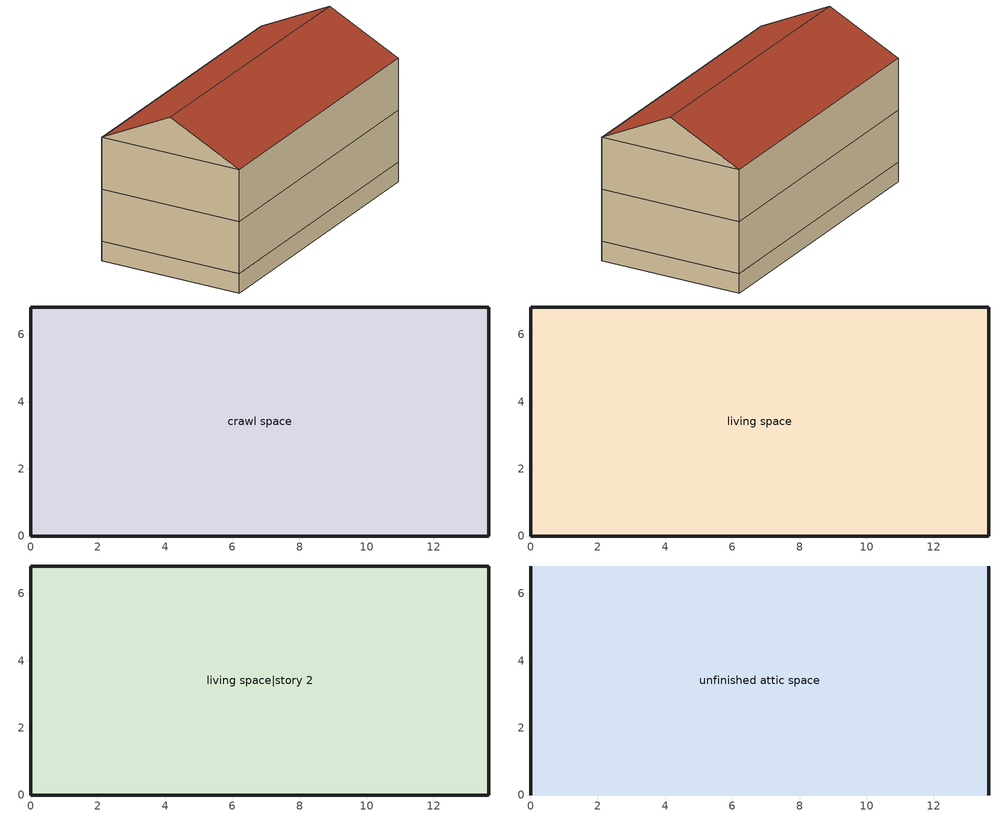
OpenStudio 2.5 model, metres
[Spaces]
crawl space
 floor ground: 0,0 0,6.82 13.63,6.82 13.63,0 z-0.91
 wall ground: 0,6.82 0,0 13.63,0 13.63,6.82 0,6.82 z-0.91:0
living space
 floor to crawl space: 0,0 0,6.82 13.63,6.82 13.63,0 z0
 wall outside: 0,6.82 0,0 13.63,0 13.63,6.82 0,6.82 z0:2.44
living space|story 2
 floor to living space: 0,0 0,6.82 13.63,6.82 13.63,0 z2.44
 wall outside: 0,6.82 0,0 13.63,0 13.63,6.82 0,6.82 z2.44:4.88
unfinished attic space
 floor to living space|story 2: 0,6.82 13.63,6.82 13.63,0 0,0 z4.88
 wall outside: 0,3.41,6.58 0,6.82,4.88 0,0,4.88; 13.63,3.41,6.58 13.63,0,4.88 13.63,6.82,4.88
 roof outside: 13.63,3.41,6.58 0,3.41,6.58 0,0,4.88 13.63,0,4.88; 0,3.41,6.58 13.63,3.41,6.58 13.63,6.82,4.88 0,6.82,4.88
[Building]
Building: Standards Number of Stories=2; Standards Number of Above Ground Stories=2; Standards Building Type=singlefamilydetached; Standards Number of Living Units=1
[ThermalZone] Use Ideal Air Loads=No
living zone; unfinished attic zone; crawl zone
[Sizing:Zone] Zone Cooling Design Supply Air Temperature Input Method=SupplyAirTemperature; Zone Cooling Design Supply Air Temperature {C}=14; Zone Cooling Design Supply Air Temperature Difference {deltaC}=11.11; Zone Heating Design Supply Air Temperature Input Method=SupplyAirTemperature; Zone Heating Design Supply Air Temperature {C}=40; Zone Heating Design Supply Air Temperature Difference {deltaC}=11.11; Zone Cooling Design Supply Air Humidity Ratio {kg-H2O/kg-air}=0.0085; Zone Heating Design Supply Air Humidity Ratio {kg-H2O/kg-air}=0.008; Cooling Design Air Flow Method=DesignDay; Heating Design Air Flow Method=DesignDay; Account for Dedicated Outdoor Air System=No; Dedicated Outdoor Air System Control Strategy=NeutralSupplyAir; Dedicated Outdoor Air Low Setpoint Temperature for Design {C}=autosize; Dedicated Outdoor Air High Setpoint Temperature for Design {C}=autosize
living zone; unfinished attic zone; crawl zone
[Space]
Name | Space Type | Thermal Zone | Building Unit
living space; living space|story 2 | Space Type 1 | living zone | unit 1
unfinished attic space | Space Type 2 | unfinished attic zone
crawl space | Space Type 3 | crawl zone
[SpaceType]
Name | Standards Space Type
Space Type 1 | living
Space Type 2 | unfinished attic
Space Type 3 | crawlspace
[BuildingUnit]
unit 1: Building Unit Type=Residential
